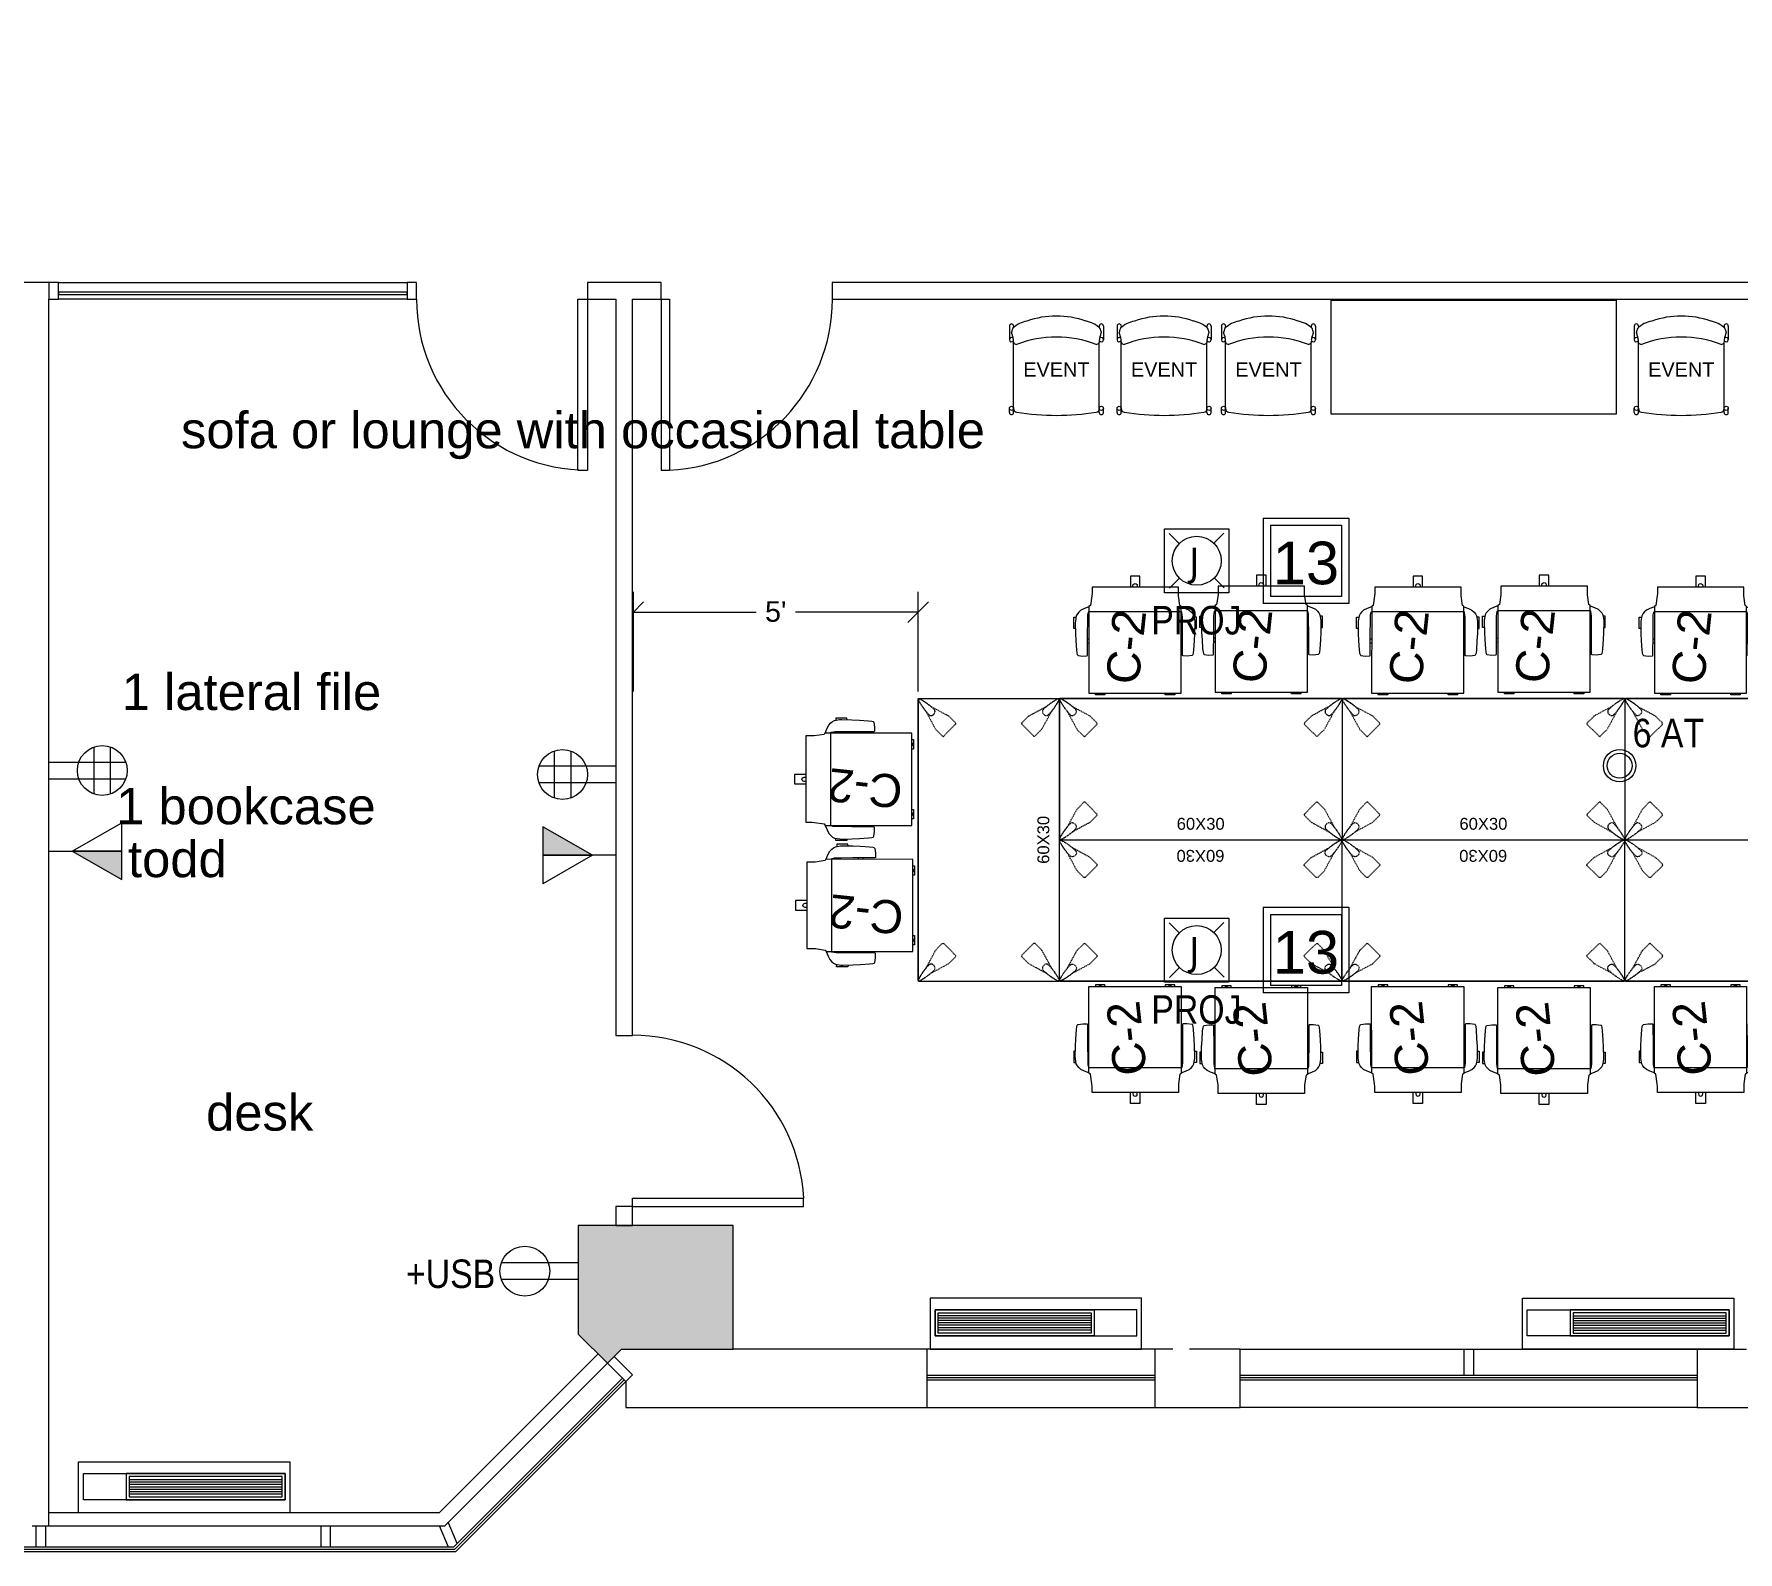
# Model space of a CAD drawing. Header units: inches. Extents: x 1 to 3921, y -2183 to 193.
# Drawn here: x 2195.5 to 2554.3, y -2183.3 to -1863.6 of the extents above; entities that cross this region are included whole.
import ezdxf

# ---------------------------------------------------------------- set-up
doc = ezdxf.new("R2010")
doc.units = ezdxf.units.IN
doc.header["$MEASUREMENT"] = 0
doc.linetypes.add('IMPORT-HIDDEN _3_', pattern=[0.09375, 0.0625, -0.03125])
for name, color, linetype, lineweight in [('8260 Willow Oaks_dwg _2_', 8, 'Continuous', 9), ('A-ANNO-NOTE', 131, 'Continuous', 20), ('A-COLS', 52, 'Continuous', 13), ('A-DIMS', 7, 'Continuous', 9), ('A-DOOR', 31, 'Continuous', 9), ('A-DOOR-FRAM', 31, 'Continuous', 9), ('A-FURN-NEW', 7, 'Continuous', 9), ('A-FURN-P-SEAT', 7, 'Continuous', 9), ('A-GLAZ', 151, 'Continuous', 9), ('Cougaar_Furn Plan_V01_1_dwg', 8, 'Continuous', 9), ('E-ELEC-FIXT-IDEN', 2, 'Continuous', 9), ('E-FURN-EXISTING', 7, 'Continuous', 9), ('I-WALL', 2, 'Continuous', 9), ('LEVEL 07 BB', 7, 'Continuous', 9)]:
    doc.layers.add(name, color=color, linetype=linetype, lineweight=lineweight)
doc.styles.add('Arial', font='arial.ttf', dxfattribs={"height": 6.966241})
doc.styles.add('Arial_2', font='arial.ttf', dxfattribs={"height": 7.649326})
doc.styles.add('Arial_4', font='arial.ttf', dxfattribs={"height": 2.5})
doc.styles.add('Arial_5', font='arial.ttf', dxfattribs={"height": 3})
doc.styles.add('Arial_6', font='arial.ttf', dxfattribs={"height": 4.32})
doc.styles.add('Arial_7', font='arial.ttf', dxfattribs={"height": 9})
doc.styles.add('Arial_9', font='arial.ttf', dxfattribs={"width": 0.85, "height": 6})
doc.styles.add('Tahoma', font='tahoma.ttf', dxfattribs={"height": 6})

# ---------------------------------------------------------------- blocks, each defined once
blk = doc.blocks.new('Cougaar_Furn Plan_V01_1_dwg_C-2-2613219-New Construction - Tel_Data_Elec Plan')
at = {"layer": 'A-FURN-P-SEAT'}
for p, q in [((-7.94, 8.91), (-5.9, -10.4)), ((-2.34, 9.79), (-2.3, 9.51)), ((-1.37, 9.71), (-1.35, 9.9)), ((-0.24, -10.09), (-0.26, -9.81)), ((0.69, -9.81), (0.75, -9.99))]:
    blk.add_line(p, q, dxfattribs=at)
at = {"layer": 'A-FURN-P-SEAT', "flags": 128}
for points in [[(-9.01, 8.8), (-8.75, 9.77), (-8.45, 10.56), (-8.1, 11.06), (-7.77, 11.39), (-7.37, 11.65), (-6.3, 11.96), (-5.87, 12.02), (-3.72, 12.2), (-2.14, 12.29), (-0.27, 12.36), (0.45, 12.36), (0.73, 12.3), (0.86, 12.23), (0.92, 12.15), (1.16, 11.17), (1.23, 10.29), (1.15, 10.17), (-3.45, 9.67), (-5.93, 9.39), (-6.94, 9.28), (-7.38, 9.2), (-7.88, 9.04), (-8.02, 8.91)], [(-4.76, 12.11), (-4.8, 12.46), (-7.17, 12.21), (-7.11, 11.72)], [(9.23, 9.37), (9.58, 9.41), (9.79, 7.42), (9.44, 7.38)], [(9.37, 8.07), (9.48, 8.12), (9.57, 8.24), (9.6, 8.4), (9.54, 8.55), (9.43, 8.65), (9.3, 8.69)], [(-12.19, -0.28), (-14.51, -0.52), (-14.3, -2.52), (-11.98, -2.27)], [(-12.04, -1.73), (-12.36, -1.76), (-12.6, -1.72), (-12.8, -1.57), (-12.87, -1.36), (-12.84, -1.14), (-12.68, -0.94), (-12.45, -0.86), (-12.13, -0.82)], [(10.77, -5.24), (11.13, -5.21), (11.34, -7.19), (10.98, -7.23)], [(10.91, -6.54), (11.02, -6.49), (11.11, -6.37), (11.14, -6.21), (11.08, -6.06), (10.97, -5.96), (10.84, -5.92)], [(-6.97, -10.52), (-6.51, -11.42), (-6.06, -12.12), (-5.61, -12.53), (-5.21, -12.79), (-4.77, -12.96), (-3.65, -13.04), (-3.23, -13.01), (-1.08, -12.74), (0.47, -12.5), (2.32, -12.17), (3.03, -12.02), (3.28, -11.9), (3.39, -11.81)], [(3.39, -11.81), (3.44, -11.72), (3.47, -10.71), (3.36, -9.84), (3.26, -9.74), (-1.35, -10.21), (-3.84, -10.45), (-4.84, -10.55), (-5.29, -10.57), (-5.81, -10.52), (-5.98, -10.42)], [(-2.12, -12.87), (-2.09, -13.22), (-4.46, -13.47), (-4.51, -12.97)]]:
    blk.add_lwpolyline(points, dxfattribs=at)
blk.add_lwpolyline([(-11.13, -10.3), (-9.86, -10.16), (-9.3, -10.14), (-7.26, -10.22), (-7.02, -10.52), (11.13, -8.61), (9.09, 10.71), (-9.12, 8.79), (-9.24, 8.5), (-11.26, 7.98), (-13.04, 7.79)], close=True, dxfattribs=at)
blk = doc.blocks.new('Cougaar_Furn Plan_V01_1_dwg_T-1-2613220-New Construction - Tel_Data_Elec Plan')
at = {"layer": 'A-FURN-NEW'}
for p, q in [((23.24, 62.32), (-6.13, 59.22)), ((-6.24, 59.08), (-0.01, 0.12)), ((29.49, 3.11), (0.12, 0.01))]:
    blk.add_line(p, q, dxfattribs=at)
at = {"layer": 'A-FURN-NEW', "linetype": 'IMPORT-HIDDEN _3_'}
for p, q in [((16.04, 56.4), (17.26, 57.95)), ((20.8, 60.39), (17.29, 57.95)), ((21.97, 59.45), (20.35, 55.47)), ((-0.01, 51.91), (2.18, 54.62)), ((18.76, 53.89), (16.07, 56.09)), ((19.1, 53.93), (20.32, 55.47)), ((4.58, 8.43), (7.29, 6.24)), ((23.35, 10.42), (21.18, 7.7)), ((21.22, 7.39), (22.73, 6.14)), ((23.69, 10.45), (25.2, 9.2)), ((27.65, 5.68), (25.24, 9.2)), ((26.7, 4.52), (22.76, 6.14))]:
    blk.add_line(p, q, dxfattribs=at)
at = {"layer": 'A-FURN-NEW', "flags": 128}
blk.add_lwpolyline([(29.57, 3.25), (23.35, 62.2)], close=True, dxfattribs=at)
at = {"layer": 'A-FURN-NEW', "linetype": 'IMPORT-HIDDEN _3_', "flags": 128}
for points in [[(2.15, 54.94), (0.6, 56.19), (-3.37, 57.84)], [(-0.32, 51.88), (-1.87, 53.13), (-4.32, 56.67)], [(4.27, 8.4), (3.02, 6.85), (1.36, 2.91)], [(7.32, 5.93), (6.07, 4.38), (2.53, 1.96)]]:
    blk.add_lwpolyline(points, dxfattribs=at)
at = {"layer": 'A-FURN-NEW', "linetype": 'IMPORT-HIDDEN _3_'}
for centre, radius, start, end in [((31.04, 50.38), 14.29, 124.0045, 139.169), ((31.04, 50.38), 14.31, 124.0045, 135.5431), ((10.05, 67.33), 14.29, 322.8868, 338.0513), ((10.05, 67.33), 14.31, 326.5127, 338.0513), ((23.14, 62.05), 0.197, 338.0513, 124.0045), ((23.14, 62.05), 0.177, 338.0513, 124.0045), ((-5.98, 58.98), 0.197, 68.0513, 214.0045), ((5.7, 66.87), 14.31, 214.0045, 225.5431), ((-5.98, 58.98), 0.177, 68.0513, 214.0045), ((5.7, 66.87), 14.29, 214.0045, 229.169), ((-11.26, 45.92), 14.29, 52.8868, 68.0513), ((-11.26, 45.92), 14.31, 56.5127, 68.0513), ((-3.32, 57.91), 0.0787, 236.5127, 247.5101), ((17.33, 57.89), 0.0787, 124.5457, 141.0279), ((21.03, 59.44), 0.981, 190.8752, 252.2376), ((20.83, 59.3), 0.745, 168.5674, 183.9884), ((20.66, 59.34), 0.591, 139.4589, 168.5674), ((20.9, 59.21), 0.745, 256.5434, 293.4884), ((20.77, 60.45), 0.0787, 304.5457, 315.5431), ((20.97, 59.09), 0.591, 293.4884, 322.5969), ((22.04, 59.39), 0.0787, 146.5127, 157.5101), ((-4.37, 56.6), 0.0787, 34.5457, 45.5431), ((-3.27, 56.53), 0.591, 229.4589, 258.5674), ((-3.22, 56.66), 0.745, 258.5674, 295.5124), ((-3.4, 56.86), 0.981, 299.8182, 1.1806), ((-3.02, 56.84), 0.591, 23.4884, 52.5969), ((-3.13, 56.77), 0.745, 8.0674, 23.4884), ((0.55, 56.12), 0.0787, 51.0279, 67.5101), ((1.98, 54.76), 0.236, 321.0279, 51.0279), ((16.21, 56.26), 0.236, 141.0279, 231.0279), ((20.28, 55.53), 0.0787, 321.0279, 337.5101), ((-1.82, 53.2), 0.0787, 214.5457, 231.0279), ((4.44, 8.26), 0.236, 51.0279, 141.0279), ((21.35, 7.57), 0.236, 141.0279, 231.0279), ((23.52, 10.28), 0.236, 51.0279, 141.0279), ((25.18, 9.16), 0.0787, 34.5457, 51.0279), ((13.29, -5.01), 14.29, 142.8868, 158.0513), ((2.36, 3.27), 0.591, 113.4884, 142.5969), ((2.44, 3.12), 0.745, 76.5434, 113.4884), ((2.3, 2.91), 0.981, 10.8752, 72.2376), ((3.08, 6.83), 0.0787, 141.0279, 157.5101), ((6, 4.44), 0.0787, 304.5457, 321.0279), ((7.12, 6.06), 0.236, 321.0279, 51.0279), ((22.79, 6.21), 0.0787, 231.0279, 247.5101), ((26.73, 5.49), 0.981, 119.8182, 181.1806), ((26.5, 5.56), 0.745, 188.0674, 203.4884), ((26.35, 5.52), 0.591, 203.4884, 232.597), ((34.62, 16.45), 14.29, 232.8868, 248.0513), ((26.55, 5.66), 0.745, 78.5674, 115.5124), ((26.6, 5.83), 0.591, 49.4589, 78.5674), ((26.68, 4.42), 0.0787, 56.5127, 67.5101), ((34.62, 16.45), 14.31, 236.5127, 248.0513), ((17.64, -4.55), 14.29, 34.0045, 49.169), ((27.71, 5.72), 0.0787, 214.5457, 225.5431), ((17.64, -4.55), 14.31, 34.0045, 45.5431), ((13.29, -5.01), 14.31, 146.5127, 158.0513), ((0.22, 0.27), 0.197, 158.0513, 304.0045), ((0.22, 0.27), 0.177, 158.0513, 304.0045), ((-7.68, 11.98), 14.29, 304.0045, 319.169), ((-7.68, 11.98), 14.31, 304.0045, 315.5431), ((1.29, 2.93), 0.0787, 326.5127, 337.5101), ((2.6, 1.88), 0.0787, 124.5457, 135.5431), ((2.67, 3.02), 0.591, 319.4589, 348.5674), ((2.54, 3.03), 0.745, 348.5674, 3.9884), ((29.34, 3.35), 0.197, 248.0513, 34.0045), ((29.34, 3.35), 0.177, 248.0513, 34.0045)]:
    blk.add_arc(centre, radius, start, end, dxfattribs=at)
at = {"layer": 'A-FURN-NEW'}
for centre, radius, start, end in [((23.25, 62.19), 0.118, 6.0279, 96.0279), ((-6.11, 59.09), 0.118, 96.0279, 186.0279), ((18.89, 54.1), 0.236, 231.0279, 321.0279), ((-0.19, 52.08), 0.236, 231.0279, 321.0279), ((0.11, 0.14), 0.118, 186.0279, 276.0279), ((29.48, 3.24), 0.118, 276.0279, 6.0279)]:
    blk.add_arc(centre, radius, start, end, dxfattribs=at)
blk = doc.blocks.new('Cougaar_Furn Plan_V01_1_dwg_C-2-2613222-New Construction - Tel_Data_Elec Plan')
at = {"layer": 'A-FURN-P-SEAT'}
for p, q in [((-7.94, 8.91), (-5.9, -10.4)), ((-2.34, 9.79), (-2.3, 9.51)), ((-1.37, 9.71), (-1.35, 9.9)), ((-0.24, -10.09), (-0.26, -9.81)), ((0.69, -9.81), (0.75, -9.99))]:
    blk.add_line(p, q, dxfattribs=at)
at = {"layer": 'A-FURN-P-SEAT', "flags": 128}
for points in [[(-9.01, 8.8), (-8.75, 9.77), (-8.45, 10.56), (-8.1, 11.06), (-7.77, 11.39), (-7.37, 11.65), (-6.3, 11.96), (-5.87, 12.02), (-3.72, 12.2), (-2.14, 12.29), (-0.27, 12.36), (0.45, 12.36), (0.73, 12.3), (0.86, 12.23), (0.92, 12.15), (1.16, 11.17), (1.23, 10.29), (1.15, 10.17), (-3.45, 9.67), (-5.93, 9.39), (-6.94, 9.28), (-7.38, 9.2), (-7.88, 9.04), (-8.02, 8.91)], [(-4.76, 12.11), (-4.8, 12.46), (-7.17, 12.21), (-7.11, 11.72)], [(9.23, 9.37), (9.58, 9.41), (9.79, 7.42), (9.44, 7.38)], [(9.37, 8.07), (9.48, 8.12), (9.57, 8.24), (9.6, 8.4), (9.54, 8.55), (9.43, 8.65), (9.3, 8.69)], [(-12.19, -0.28), (-14.51, -0.52), (-14.3, -2.52), (-11.98, -2.27)], [(-12.04, -1.73), (-12.36, -1.76), (-12.6, -1.72), (-12.8, -1.57), (-12.87, -1.36), (-12.84, -1.14), (-12.68, -0.94), (-12.45, -0.86), (-12.13, -0.82)], [(10.77, -5.24), (11.13, -5.21), (11.34, -7.19), (10.98, -7.23)], [(10.91, -6.54), (11.02, -6.49), (11.11, -6.37), (11.14, -6.21), (11.08, -6.06), (10.97, -5.96), (10.84, -5.92)], [(-6.97, -10.52), (-6.51, -11.42), (-6.06, -12.12), (-5.61, -12.53), (-5.21, -12.79), (-4.77, -12.96), (-3.65, -13.04), (-3.23, -13.01), (-1.08, -12.74), (0.47, -12.5), (2.32, -12.17), (3.03, -12.02), (3.28, -11.9), (3.39, -11.81)], [(3.39, -11.81), (3.44, -11.72), (3.47, -10.71), (3.36, -9.84), (3.26, -9.74), (-1.35, -10.21), (-3.84, -10.45), (-4.84, -10.55), (-5.29, -10.57), (-5.81, -10.52), (-5.98, -10.42)], [(-2.12, -12.87), (-2.09, -13.22), (-4.46, -13.47), (-4.51, -12.97)]]:
    blk.add_lwpolyline(points, dxfattribs=at)
blk.add_lwpolyline([(-11.13, -10.3), (-9.86, -10.16), (-9.3, -10.14), (-7.26, -10.22), (-7.02, -10.52), (11.13, -8.61), (9.09, 10.71), (-9.12, 8.79), (-9.24, 8.5), (-11.26, 7.98), (-13.04, 7.79)], close=True, dxfattribs=at)
blk = doc.blocks.new('Cougaar_Furn Plan_V01_1_dwg_T-1-2613223-New Construction - Tel_Data_Elec Plan')
at = {"layer": 'A-FURN-NEW'}
for p, q in [((23.24, 62.32), (-6.13, 59.22)), ((-6.24, 59.08), (-0.01, 0.12)), ((29.49, 3.11), (0.12, 0.01))]:
    blk.add_line(p, q, dxfattribs=at)
at = {"layer": 'A-FURN-NEW', "linetype": 'IMPORT-HIDDEN _3_'}
for p, q in [((16.04, 56.4), (17.26, 57.95)), ((20.8, 60.39), (17.29, 57.95)), ((21.97, 59.45), (20.35, 55.47)), ((-0.01, 51.91), (2.18, 54.62)), ((18.76, 53.89), (16.07, 56.09)), ((19.1, 53.93), (20.32, 55.47)), ((4.58, 8.43), (7.29, 6.24)), ((23.35, 10.42), (21.18, 7.7)), ((21.22, 7.39), (22.73, 6.14)), ((23.69, 10.45), (25.2, 9.2)), ((27.65, 5.68), (25.24, 9.2)), ((26.7, 4.52), (22.76, 6.14))]:
    blk.add_line(p, q, dxfattribs=at)
at = {"layer": 'A-FURN-NEW', "flags": 128}
blk.add_lwpolyline([(29.57, 3.25), (23.35, 62.2)], close=True, dxfattribs=at)
at = {"layer": 'A-FURN-NEW', "linetype": 'IMPORT-HIDDEN _3_', "flags": 128}
for points in [[(2.15, 54.94), (0.6, 56.19), (-3.37, 57.84)], [(-0.32, 51.88), (-1.87, 53.13), (-4.32, 56.67)], [(4.27, 8.4), (3.02, 6.85), (1.36, 2.91)], [(7.32, 5.93), (6.07, 4.38), (2.53, 1.96)]]:
    blk.add_lwpolyline(points, dxfattribs=at)
at = {"layer": 'A-FURN-NEW', "linetype": 'IMPORT-HIDDEN _3_'}
for centre, radius, start, end in [((31.04, 50.38), 14.29, 124.0045, 139.169), ((31.04, 50.38), 14.31, 124.0045, 135.5431), ((10.05, 67.33), 14.29, 322.8868, 338.0513), ((10.05, 67.33), 14.31, 326.5127, 338.0513), ((23.14, 62.05), 0.197, 338.0513, 124.0045), ((23.14, 62.05), 0.177, 338.0513, 124.0045), ((-5.98, 58.98), 0.197, 68.0513, 214.0045), ((5.7, 66.87), 14.31, 214.0045, 225.5431), ((-5.98, 58.98), 0.177, 68.0513, 214.0045), ((5.7, 66.87), 14.29, 214.0045, 229.169), ((-11.26, 45.92), 14.29, 52.8868, 68.0513), ((-11.26, 45.92), 14.31, 56.5127, 68.0513), ((-3.32, 57.91), 0.0787, 236.5127, 247.5101), ((17.33, 57.89), 0.0787, 124.5457, 141.0279), ((21.03, 59.44), 0.981, 190.8752, 252.2376), ((20.83, 59.3), 0.745, 168.5674, 183.9884), ((20.66, 59.34), 0.591, 139.4589, 168.5674), ((20.9, 59.21), 0.745, 256.5434, 293.4884), ((20.77, 60.45), 0.0787, 304.5457, 315.5431), ((20.97, 59.09), 0.591, 293.4884, 322.5969), ((22.04, 59.39), 0.0787, 146.5127, 157.5101), ((-4.37, 56.6), 0.0787, 34.5457, 45.5431), ((-3.27, 56.53), 0.591, 229.4589, 258.5674), ((-3.22, 56.66), 0.745, 258.5674, 295.5124), ((-3.4, 56.86), 0.981, 299.8182, 1.1806), ((-3.02, 56.84), 0.591, 23.4884, 52.5969), ((-3.13, 56.77), 0.745, 8.0674, 23.4884), ((0.55, 56.12), 0.0787, 51.0279, 67.5101), ((1.98, 54.76), 0.236, 321.0279, 51.0279), ((16.21, 56.26), 0.236, 141.0279, 231.0279), ((20.28, 55.53), 0.0787, 321.0279, 337.5101), ((-1.82, 53.2), 0.0787, 214.5457, 231.0279), ((4.44, 8.26), 0.236, 51.0279, 141.0279), ((21.35, 7.57), 0.236, 141.0279, 231.0279), ((23.52, 10.28), 0.236, 51.0279, 141.0279), ((25.18, 9.16), 0.0787, 34.5457, 51.0279), ((13.29, -5.01), 14.29, 142.8868, 158.0513), ((2.36, 3.27), 0.591, 113.4884, 142.5969), ((2.44, 3.12), 0.745, 76.5434, 113.4884), ((2.3, 2.91), 0.981, 10.8752, 72.2376), ((3.08, 6.83), 0.0787, 141.0279, 157.5101), ((6, 4.44), 0.0787, 304.5457, 321.0279), ((7.12, 6.06), 0.236, 321.0279, 51.0279), ((22.79, 6.21), 0.0787, 231.0279, 247.5101), ((26.73, 5.49), 0.981, 119.8182, 181.1806), ((26.5, 5.56), 0.745, 188.0674, 203.4884), ((26.35, 5.52), 0.591, 203.4884, 232.597), ((34.62, 16.45), 14.29, 232.8868, 248.0513), ((26.55, 5.66), 0.745, 78.5674, 115.5124), ((26.6, 5.83), 0.591, 49.4589, 78.5674), ((26.68, 4.42), 0.0787, 56.5127, 67.5101), ((34.62, 16.45), 14.31, 236.5127, 248.0513), ((17.64, -4.55), 14.29, 34.0045, 49.169), ((27.71, 5.72), 0.0787, 214.5457, 225.5431), ((17.64, -4.55), 14.31, 34.0045, 45.5431), ((13.29, -5.01), 14.31, 146.5127, 158.0513), ((0.22, 0.27), 0.197, 158.0513, 304.0045), ((0.22, 0.27), 0.177, 158.0513, 304.0045), ((-7.68, 11.98), 14.29, 304.0045, 319.169), ((-7.68, 11.98), 14.31, 304.0045, 315.5431), ((1.29, 2.93), 0.0787, 326.5127, 337.5101), ((2.6, 1.88), 0.0787, 124.5457, 135.5431), ((2.67, 3.02), 0.591, 319.4589, 348.5674), ((2.54, 3.03), 0.745, 348.5674, 3.9884), ((29.34, 3.35), 0.197, 248.0513, 34.0045), ((29.34, 3.35), 0.177, 248.0513, 34.0045)]:
    blk.add_arc(centre, radius, start, end, dxfattribs=at)
at = {"layer": 'A-FURN-NEW'}
for centre, radius, start, end in [((23.25, 62.19), 0.118, 6.0279, 96.0279), ((-6.11, 59.09), 0.118, 96.0279, 186.0279), ((18.89, 54.1), 0.236, 231.0279, 321.0279), ((-0.19, 52.08), 0.236, 231.0279, 321.0279), ((0.11, 0.14), 0.118, 186.0279, 276.0279), ((29.48, 3.24), 0.118, 276.0279, 6.0279)]:
    blk.add_arc(centre, radius, start, end, dxfattribs=at)
blk = doc.blocks.new('Cougaar_Furn Plan_V01_1_dwg_C_6-2613228-New Construction - Tel_Data_Elec Plan')
at = {"layer": 'A-FURN-NEW'}
for p, q in [((0.59, 9.9), (1.48, 9.9)), ((0.59, 9.02), (15.34, 9.02)), ((18.81, 9.9), (15.94, 9.9)), ((18.81, 9.02), (18.47, 9.02)), ((0.59, -9.02), (15.34, -9.02)), ((0.59, -9.9), (1.48, -9.9)), ((18.81, -9.9), (15.94, -9.9)), ((18.81, -9.02), (18.47, -9.02))]:
    blk.add_line(p, q, dxfattribs=at)
for centre in [(1.48, 9.46), (1.48, -9.46)]:
    blk.add_circle(centre, 0.437, dxfattribs=at)
for centre, radius, start, end in [((53.76, 0), 53.76, 171.0231, 188.9769), ((0.59, 9.46), 0.437, 90, 270), ((1.4, 8.27), 0.749, 90.0499, 171.1399), ((15.63, 8.4), 0.69, 120.6695, 179.8182), ((-7.14, 0), 23.63, 339.164, 20.836), ((15.75, 8), 1.1, 80.9095, 115.0661), ((15.94, 9.46), 0.437, 313.9242, 236.1927), ((18.84, -5.44), 14.82, 98.4693, 101.3569), ((16.12, 12.32), 3.15, 279.8709, 294.7182), ((16.94, 6.35), 3.15, 63.6603, 80.9972), ((14.02, 5.08), 5.95, 10.9764, 43.3891), ((18.81, 9.46), 0.437, 270.0106, 90), ((1.98, 0), 18.93, 340.8263, 19.1737), ((14.02, -5.08), 5.95, 316.6109, 349.7188), ((0.59, -9.46), 0.437, 90, 270), ((1.4, -8.27), 0.749, 188.8601, 269.9501), ((15.63, -8.4), 0.69, 180.1818, 239.3305), ((15.75, -8), 1.1, 244.9339, 279.0905), ((15.94, -9.46), 0.437, 123.8073, 46.0758), ((18.84, 5.44), 14.82, 258.6431, 261.5307), ((16.12, -12.32), 3.15, 65.2818, 80.1291), ((16.94, -6.35), 3.15, 279.0028, 296.3397), ((18.81, -9.46), 0.437, 270, 89.9894)]:
    blk.add_arc(centre, radius, start, end, dxfattribs=at)
blk = doc.blocks.new('Cougaar_Furn Plan_V01_1_dwg__ArchTick-2613229-New Construction - Tel_Data_Elec Plan')
at = {"layer": 'A-DIMS'}
blk.add_line((-0.5, -0.5), (0.5, 0.5), dxfattribs=at)
blk = doc.blocks.new('Cougaar_Furn Plan_V01_1_dwg__ArchTick-V1-New Construction - Tel_Data_Elec Plan')
at = {"layer": 'A-DIMS'}
blk.add_line((-0.5, -0.5), (0.038, 0.038), dxfattribs=at)
blk = doc.blocks.new('Cougaar_Furn Plan_V01_1_dwg-2613217-New Construction - Tel_Data_Elec Plan')
at = {"layer": 'A-DIMS'}
for p, q in [((2314.29, -2002.56), (2314.29, -1981.58)), ((2374.24, -2002.56), (2374.24, -1981.58)), ((2314.29, -1985.9), (2340.11, -1985.9)), ((2374.24, -1985.9), (2348.41, -1985.9))]:
    blk.add_line(p, q, dxfattribs=at)
at = {"layer": 'A-FURN-NEW', "flags": 128}
blk.add_lwpolyline([(2461.21, -1920.18), (2521.21, -1920.18), (2521.21, -1944.18), (2461.21, -1944.18)], close=True, dxfattribs=at)
for name, p, rotation in [('Cougaar_Furn Plan_V01_1_dwg_C_6-2613228-New Construction - Tel_Data_Elec Plan', (2403.36, -1944.43), 90), ('Cougaar_Furn Plan_V01_1_dwg_C_6-2613228-New Construction - Tel_Data_Elec Plan', (2426.03, -1944.43), 90), ('Cougaar_Furn Plan_V01_1_dwg_C_6-2613228-New Construction - Tel_Data_Elec Plan', (2448.01, -1944.43), 90), ('Cougaar_Furn Plan_V01_1_dwg_C_6-2613228-New Construction - Tel_Data_Elec Plan', (2534.94, -1944.43), 90), ('Cougaar_Furn Plan_V01_1_dwg_C-2-2613219-New Construction - Tel_Data_Elec Plan', (2446.5, -1992.58), 263.9720980569828), ('Cougaar_Furn Plan_V01_1_dwg_C-2-2613219-New Construction - Tel_Data_Elec Plan', (2506.04, -1992.58), 263.9720980569828), ('Cougaar_Furn Plan_V01_1_dwg_C-2-2613219-New Construction - Tel_Data_Elec Plan', (2419.94, -1992.79), 263.9720980569828), ('Cougaar_Furn Plan_V01_1_dwg_C-2-2613219-New Construction - Tel_Data_Elec Plan', (2479.47, -1992.79), 263.9720980569828), ('Cougaar_Furn Plan_V01_1_dwg_C-2-2613219-New Construction - Tel_Data_Elec Plan', (2539, -1992.79), 263.9720980569828), ('Cougaar_Furn Plan_V01_1_dwg_T-1-2613220-New Construction - Tel_Data_Elec Plan', (2463.52, -2033.84), 83.97209805698283), ('Cougaar_Furn Plan_V01_1_dwg_T-1-2613220-New Construction - Tel_Data_Elec Plan', (2523.05, -2033.84), 83.97209805698283), ('Cougaar_Furn Plan_V01_1_dwg_T-1-2613220-New Construction - Tel_Data_Elec Plan', (2582.58, -2033.84), 83.97209805698283), ('Cougaar_Furn Plan_V01_1_dwg_T-1-2613220-New Construction - Tel_Data_Elec Plan', (2403.99, -2004.06), 173.9720980569828), ('Cougaar_Furn Plan_V01_1_dwg_C-2-2613219-New Construction - Tel_Data_Elec Plan', (2362.73, -2021.07), 353.9720980569829), ('Cougaar_Furn Plan_V01_1_dwg_C-2-2613219-New Construction - Tel_Data_Elec Plan', (2362.94, -2047.64), 353.9720980569829)]:
    blk.add_blockref(name, p, dxfattribs=dict(rotation=rotation))
at = {"xscale": 4.32, "yscale": 4.32, "zscale": 4.32, "rotation": 180}
blk.add_blockref('Cougaar_Furn Plan_V01_1_dwg__ArchTick-V1-New Construction - Tel_Data_Elec Plan', (2314.29, -1985.9), dxfattribs=at)
at = {"xscale": 4.32, "yscale": 4.32, "zscale": 4.32}
blk.add_blockref('Cougaar_Furn Plan_V01_1_dwg__ArchTick-2613229-New Construction - Tel_Data_Elec Plan', (2374.24, -1985.9), dxfattribs=at)
at = {"extrusion": (0, 0, -1), "zscale": -1}
for name, p, rotation in [('Cougaar_Furn Plan_V01_1_dwg_T-1-2613223-New Construction - Tel_Data_Elec Plan', (-2463.52, -2033.84), 263.9720980569828), ('Cougaar_Furn Plan_V01_1_dwg_T-1-2613223-New Construction - Tel_Data_Elec Plan', (-2523.05, -2033.84), 263.9720980569828), ('Cougaar_Furn Plan_V01_1_dwg_T-1-2613223-New Construction - Tel_Data_Elec Plan', (-2582.58, -2033.84), 263.9720980569828), ('Cougaar_Furn Plan_V01_1_dwg_C-2-2613222-New Construction - Tel_Data_Elec Plan', (-2419.94, -2074.89), 83.97209805698284), ('Cougaar_Furn Plan_V01_1_dwg_C-2-2613222-New Construction - Tel_Data_Elec Plan', (-2446.5, -2075.1), 83.97209805698284), ('Cougaar_Furn Plan_V01_1_dwg_C-2-2613222-New Construction - Tel_Data_Elec Plan', (-2479.47, -2074.89), 83.97209805698284), ('Cougaar_Furn Plan_V01_1_dwg_C-2-2613222-New Construction - Tel_Data_Elec Plan', (-2506.04, -2075.1), 83.97209805698284), ('Cougaar_Furn Plan_V01_1_dwg_C-2-2613222-New Construction - Tel_Data_Elec Plan', (-2539, -2074.89), 83.97209805698284)]:
    blk.add_blockref(name, p, dxfattribs=dict(at, rotation=rotation))
at = {"layer": 'A-DIMS', "insert": (2344.26, -1983.58), "char_height": 4.32, "width": 5.3946, "attachment_point": 2, "line_spacing_factor": 0.941778, "style": 'Arial_6'}
blk.add_mtext("5'", dxfattribs=at)
at = {"layer": 'A-FURN-NEW', "attachment_point": 2, "line_spacing_factor": 0.941778}
for s, insert, char_height, width, rotation, style in [('EVENT', (2403.36, -1933.28), 3, 16.6749, 0, 'Arial_5'), ('EVENT', (2426.03, -1933.28), 3, 16.6749, 0, 'Arial_5'), ('EVENT', (2448.01, -1933.28), 3, 16.6749, 0, 'Arial_5'), ('EVENT', (2534.94, -1933.28), 3, 16.6749, 0, 'Arial_5'), ('60X30', (2399.36, -2033.84), 2.5, 12.0901, 90, 'Arial_4'), ('60X30', (2433.7, -2038.46), 2.5, 12.0901, 180, 'Arial_4'), ('60X30', (2493.23, -2038.46), 2.5, 12.0901, 180, 'Arial_4')]:
    blk.add_mtext(s, dxfattribs=dict(at, insert=insert, char_height=char_height, width=width, rotation=rotation, style=style))
at = {"layer": 'A-FURN-NEW', "char_height": 2.5, "width": 12.0901, "attachment_point": 2, "line_spacing_factor": 0.941778, "style": 'Arial_4'}
for insert in [(2433.74, -2029.21), (2493.27, -2029.21)]:
    blk.add_mtext('60X30', dxfattribs=dict(at, insert=insert))
at = {"layer": 'E-FURN-EXISTING', "attachment_point": 1, "line_spacing_factor": 0.941778, "style": 'Arial_2'}
for s, insert, char_height, width in [('sofa or lounge with occasional table', (2219.03, -1943.71), 7.6493, 202.0877), ('1 lateral file', (2206.55, -1998.85), 7.6493, 65.2712), ('1 bookcase', (2205.37, -2022.91), 7.649, 65.3648), ('todd', (2207.87, -2034.05), 7.649, 24.9098), ('desk', (2224.31, -2087.44), 7.649, 26.97)]:
    blk.add_mtext(s, dxfattribs=dict(at, insert=insert, char_height=char_height, width=width))
at = {"layer": 'E-FURN-EXISTING', "char_height": 6.966, "width": 18.6776, "attachment_point": 1, "line_spacing_factor": 0.941778, "style": 'Arial'}
for insert, rotation in [((2413.72, -2000.6), 83.9721), ((2440.29, -2000.39), 83.9721), ((2473.26, -2000.6), 83.9721), ((2499.82, -2000.39), 83.9721), ((2532.79, -2000.6), 83.9721), ((2370.54, -2027.29), 173.9721), ((2370.75, -2053.85), 173.9721), ((2415.49, -2083.83), 96.0279), ((2442.06, -2084.03), 96.0279), ((2475.02, -2083.83), 96.0279), ((2501.59, -2084.03), 96.0279), ((2534.56, -2083.83), 96.0279)]:
    blk.add_mtext('C-2', dxfattribs=dict(at, insert=insert, rotation=rotation))
blk = doc.blocks.new('Single-Flush - 36_ x 84_-2419494-New Construction - Tel_Data_Elec Plan')
at = {"layer": 'A-DOOR', "color": 250, "lineweight": 20}
for p, q in [((16.25, 1.75), (16.25, 37.77)), ((18, 37.77), (16.25, 37.77)), ((18, 1.75), (18, 37.77)), ((18, 1.75), (16.25, 1.75))]:
    blk.add_line(p, q, dxfattribs=at)
at = {"layer": 'A-DOOR'}
blk.add_arc((18, 1.75), 36.07, 92.7812, 180, dxfattribs=at)
blk = doc.blocks.new('Columns 1 - Columns 1-2495298-New Construction - Tel_Data_Elec Plan')
at = {"layer": 'A-COLS', "lineweight": 9}
h = blk.add_hatch(color=55, dxfattribs=at)
h.paths.add_polyline_path([(-344.46, -2150.94), (-338.28, -2144.77), (-338.28, -2115.04), (-368.16, -2115.04), (-368.16, -2117.34), (-369.17, -2117.34), (-369.17, -2147.78), (-360.5, -2147.78), (-354.06, -2141.34), (-347.61, -2147.78)], flags=0)
h.paths.add_polyline_path([(249.67, -2143.52), (255.5, -2137.69), (255.5, -2113.67), (220.65, -2113.67), (220.65, -2140.53), (220.23, -2113.67), (217.01, -2113.67), (217.01, -2140.67), (246.82, -2140.67)], flags=0)
h.paths.add_polyline_path([(-113.19, -2143.52), (-110.22, -2140.54), (-86.7, -2140.54), (-86.7, -2114.54), (-119.32, -2114.54), (-119.32, -2137.38), (-116.16, -2140.54)], flags=0)
h.paths.add_polyline_path([(-585.22, -2121.95), (-578.56, -2115.29), (-578.56, -2080.06), (-607.29, -2080.06), (-607.29, -2117.79), (-601.06, -2117.79), (-595.22, -2111.95), (-589.37, -2117.79)], flags=0)
h.paths.add_polyline_path([(-841.54, -2073), (-819.17, -2073), (-819.17, -2049), (-846.02, -2049), (-846.02, -2068.52), (-843.59, -2070.96)], flags=0)
h.paths.add_polyline_path([(-1068.66, -1845.88), (-1055.93, -1833.15), (-1055.93, -1808.86), (-1085.69, -1808.86), (-1085.69, -1828.86), (-1081.39, -1833.15)], flags=0)
h.paths.add_polyline_path([(-1277.28, -1619.05), (-1276.44, -1619.05), (-1276.44, -1589.05), (-1277.28, -1589.05), (-1277.28, -1587.14), (-1301.28, -1587.14), (-1301.28, -1589.05), (-1309.94, -1589.05), (-1317.71, -1596.83), (-1295.49, -1619.05)], flags=0)
h.paths.add_polyline_path([(-1083.3, -1617.89), (-1058.94, -1617.89), (-1058.94, -1593.96), (-1083.3, -1593.96)], flags=0)
h.paths.add_polyline_path([(-819.99, -1615.25), (-818.48, -1615.25), (-818.48, -1589.87), (-842.8, -1589.87), (-842.8, -1615.25), (-820.03, -1615.25)], flags=0)
h.paths.add_polyline_path([(-603.13, -1613.61), (-578.8, -1612.78), (-578.8, -1591.25), (-603.13, -1591.25), (-603.13, -1612.78)], flags=0)
h.paths.add_polyline_path([(-844.96, -1400.7), (-770.86, -1400.7), (-770.86, -1352.13), (-844.96, -1352.13)], flags=0)
h.paths.add_polyline_path([(-1083.3, -1379.2), (-1059.3, -1379.2), (-1059.3, -1352.54), (-1083.3, -1352.54)], flags=0)
h.paths.add_polyline_path([(-602.86, -1376.13), (-578.86, -1376.13), (-578.86, -1352.13), (-602.86, -1352.13)], flags=0)
h.paths.add_polyline_path([(-1312.55, -1375.07), (-1312.55, -1351.07), (-1313.43, -1351.07), (-1313.43, -1349.42), (-1344.55, -1349.42), (-1344.55, -1375.07), (-1313.43, -1375.07)], flags=0)
h.paths.add_polyline_path([(-1333.32, -1179.82), (-1313.99, -1179.82), (-1313.99, -1178.54), (-1311.93, -1178.54), (-1311.93, -1148.62), (-1333.32, -1148.62), (-1344.55, -1159.85), (-1344.55, -1178.54), (-1337.99, -1178.54), (-1337.99, -1179.82)], flags=0)
h.paths.add_polyline_path([(-1066.36, -921.65), (-1054.31, -921.65), (-1054.31, -892.1), (-1066.36, -880.04), (-1096.08, -909.76), (-1084.18, -921.65)], flags=0)
h.paths.add_polyline_path([(-843.09, -889.56), (-813.47, -889.56), (-813.47, -857.49), (-823.93, -847.03), (-829.95, -853.04), (-843.09, -853.04), (-843.09, -865.56), (-843.73, -865.56), (-843.73, -889.56)], flags=0)
h.paths.add_polyline_path([(-577.38, -853.79), (-577.38, -820.29), (-607.26, -820.29), (-607.26, -853.79)], flags=0)
at = {"layer": 'A-COLS', "color": 250, "lineweight": 20}
for p, q in [((-86.7, -2114.54), (-119.32, -2114.54)), ((-119.32, -2114.54), (-119.32, -2137.38)), ((-86.7, -2140.54), (-86.7, -2114.54)), ((-119.32, -2137.38), (-113.19, -2143.52)), ((-113.19, -2143.52), (-110.22, -2140.54)), ((-110.22, -2140.54), (-86.7, -2140.54))]:
    blk.add_line(p, q, dxfattribs=at)
blk = doc.blocks.new('Single-Flush - With Sidelight - 36_ x 94_-2594335-New Construction - Tel_Data_Elec Plan')
at = {"layer": 'A-DOOR', "color": 250, "lineweight": 20}
for p, q in [((-16, 37.75), (-18, 37.75)), ((-18, 1.75), (-18, 37.75)), ((-16, 37.75), (-16, 1.75)), ((-16, 1.75), (-18, 1.75))]:
    blk.add_line(p, q, dxfattribs=at)
at = {"layer": 'A-DOOR'}
blk.add_arc((-18, 1.75), 36, 360, 90, dxfattribs=at)
at = {"layer": 'A-DOOR-FRAM', "color": 250, "lineweight": 20}
blk.add_line((95.41, -1.75), (95.41, 1.75), dxfattribs=at)
at = {"layer": 'A-GLAZ', "color": 250, "lineweight": 20}
for p, q in [((93.41, 0.75), (20, 0.75)), ((20, 0.75), (20, 0.25)), ((20, 0.25), (93.41, 0.25)), ((93.41, 0.25), (93.41, 0.75))]:
    blk.add_line(p, q, dxfattribs=at)
blk = doc.blocks.new('8260 Willow Oaks_dwg _2_-2439531-New Construction - Tel_Data_Elec Plan')
at = {"layer": 'LEVEL 07 BB'}
for p, q in [((33031.87, 8454.53), (32999.62, 8454.53)), ((33031.87, 8454.03), (32999.62, 8454.03)), ((33031.87, 8453.53), (32999.62, 8453.53)), ((33031.87, 8453.03), (32999.62, 8453.03)), ((33133.33, 8454.53), (33165.58, 8454.53)), ((33133.33, 8454.03), (33165.58, 8454.03)), ((33133.33, 8453.53), (33165.58, 8453.53)), ((33133.33, 8453.03), (33165.58, 8453.03)), ((33031.87, 8452.53), (32999.62, 8452.53)), ((33031.87, 8452.03), (32999.62, 8452.03)), ((33031.87, 8451.53), (32999.62, 8451.53)), ((33133.33, 8452.53), (33165.58, 8452.53)), ((33133.33, 8452.03), (33165.58, 8452.03)), ((33133.33, 8451.53), (33165.58, 8451.53)), ((32997.24, 8447.53), (32956.5, 8447.53)), ((33045.24, 8447.53), (33045.24, 8435.2)), ((33110.37, 8447.53), (33110.37, 8442.03)), ((33112.37, 8447.53), (33112.37, 8442.03)), ((33159.5, 8447.53), (33169.85, 8447.53)), ((32997.24, 8442.03), (33045.24, 8442.03)), ((33063.25, 8442.03), (33159.5, 8442.03)), ((32997.24, 8441.53), (33045.24, 8441.53)), ((32997.24, 8441.03), (33045.24, 8441.03)), ((33063.25, 8441.53), (33159.5, 8441.53)), ((33063.25, 8441.03), (33159.5, 8441.03)), ((33159.5, 8435.2), (33063.25, 8435.2)), ((32829.29, 8420.04), (32861.54, 8420.04)), ((32829.29, 8419.54), (32861.54, 8419.54)), ((32829.29, 8419.04), (32861.54, 8419.04)), ((32829.29, 8418.54), (32861.54, 8418.54)), ((32829.29, 8418.04), (32861.54, 8418.04)), ((32829.29, 8417.54), (32861.54, 8417.54)), ((32829.29, 8417.04), (32861.54, 8417.04)), ((32809.66, 8410.29), (32809.66, 8405.79)), ((32811.66, 8410.29), (32811.66, 8405.79)), ((32869.66, 8410.29), (32869.66, 8405.79)), ((32871.66, 8410.29), (32871.66, 8405.79)), ((32896.52, 8405.79), (32894.66, 8410.29)), ((32898.37, 8406.56), (32896.51, 8411.06))]:
    blk.add_line(p, q, dxfattribs=at)
at = {"layer": 'LEVEL 07 BB', "flags": 128}
for points in [[(33042.5, 8447.53), (33042.5, 8458.28), (32998, 8458.28), (32998, 8447.53)], [(33122.71, 8447.53), (33122.71, 8458.28), (33167.21, 8458.28), (33167.21, 8447.53)], [(32999, 8450.28), (32999, 8455.78), (33032.5, 8455.78), (33032.5, 8450.28)], [(33041.5, 8450.28), (33041.5, 8455.78), (32999, 8455.78), (32999, 8450.28)], [(32999.62, 8450.91), (32999.62, 8455.16), (33031.87, 8455.16), (33031.87, 8450.91)], [(33123.71, 8450.28), (33123.71, 8455.78), (33166.21, 8455.78), (33166.21, 8450.28)], [(33166.21, 8450.28), (33166.21, 8455.78), (33132.71, 8455.78), (33132.71, 8450.28)], [(33165.58, 8450.91), (33165.58, 8455.16), (33133.33, 8455.16), (33133.33, 8450.91)], [(32818.66, 8413.04), (32818.66, 8423.79), (32863.16, 8423.79), (32863.16, 8413.04)], [(32819.66, 8415.79), (32819.66, 8421.29), (32862.16, 8421.29), (32862.16, 8415.79)], [(32862.16, 8415.79), (32862.16, 8421.29), (32828.66, 8421.29), (32828.66, 8415.79)], [(32861.54, 8416.42), (32861.54, 8420.67), (32829.29, 8420.67), (32829.29, 8416.42)]]:
    blk.add_lwpolyline(points, close=True, dxfattribs=at)
for points in [[(32928.06, 8446.5), (32894.6, 8413.04), (32812.41, 8413.04)], [(32930.01, 8444.56), (32933.9, 8440.67), (32933.9, 8435.2), (32997.24, 8435.2), (33045.24, 8435.2), (33063.25, 8435.2), (33063.25, 8447.53), (33052.55, 8447.53)], [(32931.42, 8445.97), (32935.31, 8442.08), (32933.9, 8440.67)], [(33049.05, 8447.53), (33045.24, 8447.53), (32997.24, 8447.53), (32997.24, 8435.2)], [(33063.25, 8447.53), (33159.5, 8447.53), (33159.5, 8435.2), (33177.5, 8435.2)], [(32935.31, 8442.08), (32898.02, 8404.79), (32723.3, 8404.79), (32693.44, 8434.66), (32687.6, 8440.49), (32681.9, 8434.79), (32681.9, 8440.29)], [(32812.41, 8410.29), (32895.74, 8410.29), (32930.01, 8444.56)], [(32933.54, 8441.02), (32897.81, 8405.29), (32723.51, 8405.29), (32695.2, 8433.6)], [(32933.19, 8441.38), (32897.61, 8405.79), (32723.71, 8405.79), (32695.56, 8433.95)]]:
    blk.add_lwpolyline(points, dxfattribs=at)
blk = doc.blocks.new('FORM Equipment_Fixture Tag - Square-214315-New Construction - Tel_Data_Elec Plan')
at = {"layer": 'A-ANNO-NOTE'}
for p, q in [((-0.09375, 0.09375), (0.09375, 0.09375)), ((-0.09375, 0.09375), (0.09375, 0.09375)), ((-0.09375, 0.09375), (0.09375, 0.09375)), ((-0.09375, 0.09375), (-0.09375, -0.09375)), ((-0.078125, 0.078125), (-0.078125, -0.078125)), ((-0.078125, 0.078125), (0.078125, 0.078125)), ((0.078125, 0.078125), (0.078125, -0.078125)), ((0.09375, 0.09375), (0.09375, -0.09375)), ((0.09375, -0.09375), (-0.09375, -0.09375)), ((0.078125, -0.078125), (-0.078125, -0.078125))]:
    blk.add_line(p, q, dxfattribs=at)

msp = doc.modelspace()

# ---------------------------------------------------------------- hatches: boundary and pattern name
at = {"layer": 'A-ANNO-NOTE', "lineweight": 9}
for points in [[(2313.15, -2036.54), (2302.69, -2030.54), (2302.69, -2036.54)], [(2214.04, -2041.68), (2214.04, -2035.68), (2203.58, -2035.68)]]:
    msp.add_hatch(color=256, dxfattribs=at).paths.add_polyline_path(points, flags=0)

# ---------------------------------------------------------------- linework, layer by layer
at = {"layer": 'A-ANNO-NOTE'}
for p, q in [((2433.59, -1967.76), (2447.09, -1967.76)), ((2433.59, -1981.26), (2433.59, -1967.76)), ((2436.66, -1970.9), (2434.53, -1968.77)), ((2443.95, -1970.83), (2446.08, -1968.71)), ((2447.09, -1967.76), (2447.09, -1981.26)), ((2436.73, -1978.19), (2434.6, -1980.31)), ((2444.02, -1978.12), (2446.14, -1980.25)), ((2447.09, -1981.26), (2433.59, -1981.26)), ((2208.16, -2023.63), (2208.16, -2013.73)), ((2211.65, -2023.63), (2211.65, -2013.73)), ((2305.08, -2014.6), (2305.08, -2024.5)), ((2308.56, -2014.6), (2308.56, -2024.5)), ((2198.66, -2016.94), (2214.86, -2016.94)), ((2318.06, -2017.81), (2301.87, -2017.81)), ((2198.66, -2020.42), (2214.86, -2020.42)), ((2318.06, -2021.29), (2301.87, -2021.29)), ((2203.58, -2035.68), (2214.04, -2029.68)), ((2214.04, -2041.68), (2214.04, -2029.68)), ((2302.69, -2030.54), (2302.69, -2036.54)), ((2313.15, -2036.54), (2302.69, -2030.54)), ((2302.69, -2030.54), (2302.69, -2042.54)), ((2313.15, -2036.54), (2302.69, -2030.54)), ((2198.66, -2035.68), (2214.04, -2035.68)), ((2214.04, -2035.68), (2203.58, -2035.68)), ((2203.58, -2035.68), (2214.04, -2041.68)), ((2203.58, -2035.68), (2214.04, -2041.68)), ((2214.04, -2041.68), (2214.04, -2035.68)), ((2302.69, -2036.54), (2313.15, -2036.54)), ((2318.06, -2036.54), (2302.69, -2036.54)), ((2313.15, -2036.54), (2302.69, -2042.54)), ((2433.59, -2049.76), (2447.09, -2049.76)), ((2433.59, -2063.26), (2433.59, -2049.76)), ((2436.66, -2052.9), (2434.53, -2050.77)), ((2443.95, -2052.83), (2446.08, -2050.71)), ((2447.09, -2049.76), (2447.09, -2063.26)), ((2436.73, -2060.19), (2434.6, -2062.31)), ((2444.02, -2060.12), (2446.14, -2062.25)), ((2447.09, -2063.26), (2433.59, -2063.26)), ((2310.12, -2122.42), (2293.92, -2122.42)), ((2310.12, -2125.9), (2293.92, -2125.9))]:
    msp.add_line(p, q, dxfattribs=at)
for centre, radius in [((2440.34, -1974.51), 5.16), ((2209.9, -2018.68), 5.25), ((2306.82, -2019.55), 5.25), ((2529.39, -2017.68), 3.42), ((2529.39, -2017.68), 2.62), ((2440.34, -2056.51), 5.16), ((2298.87, -2124.16), 5.25)]:
    msp.add_circle(centre, radius, dxfattribs=at)
at = {"layer": 'I-WALL', "color": 250, "lineweight": 20}
for p, q in [((2200.66, -1915.93), (2050.65, -1915.93)), ((2200.66, -1919.43), (2200.66, -1915.93)), ((2276.06, -1915.93), (2274.06, -1915.93)), ((2274.06, -1915.93), (2274.06, -1919.43)), ((2276.06, -1919.43), (2276.06, -1915.93)), ((2312.06, -1915.93), (2312.06, -1919.43)), ((2327.56, -1915.93), (2312.06, -1915.93)), ((2327.56, -1919.43), (2327.56, -1915.93)), ((2631.59, -1915.93), (2363.56, -1915.93)), ((2363.56, -1915.93), (2363.56, -1919.43)), ((2198.66, -1919.43), (2200.66, -1919.43)), ((2198.66, -2177.78), (2198.66, -1919.43)), ((2274.06, -1919.43), (2276.06, -1919.43)), ((2312.06, -1919.43), (2318.06, -1919.43)), ((2318.06, -1919.43), (2318.06, -2074.54)), ((2321.56, -2074.54), (2321.56, -1919.43)), ((2321.56, -1919.43), (2327.56, -1919.43)), ((2363.56, -1919.43), (2646.59, -1919.43)), ((2318.06, -2074.54), (2321.56, -2074.54)), ((2321.56, -2110.54), (2318.06, -2110.54)), ((2318.06, -2110.54), (2318.06, -2114.54)), ((2321.56, -2114.54), (2321.56, -2110.54)), ((2318.06, -2114.54), (2321.56, -2114.54)), ((2195.16, -2177.78), (2198.66, -2177.78))]:
    msp.add_line(p, q, dxfattribs=at)
at = {"layer": 'I-WALL', "lineweight": 13}
for p, q in [((2200.66, -1915.93), (2274.06, -1915.93)), ((2274.06, -1919.43), (2200.66, -1919.43))]:
    msp.add_line(p, q, dxfattribs=at)

# ---------------------------------------------------------------- block references
at = {"layer": '8260 Willow Oaks_dwg _2_', "color": 7}
msp.add_blockref('8260 Willow Oaks_dwg _2_-2439531-New Construction - Tel_Data_Elec Plan', (-30613.75, -10588.08), dxfattribs=at)
at = {"layer": 'A-ANNO-NOTE', "xscale": 96, "yscale": 96, "zscale": 96}
for p in [(2463.35, -1974.51), (2463.35, -2056.51)]:
    msp.add_blockref('FORM Equipment_Fixture Tag - Square-214315-New Construction - Tel_Data_Elec Plan', p, dxfattribs=at)
at = {"layer": 'A-COLS', "lineweight": 9}
msp.add_blockref('Columns 1 - Columns 1-2495298-New Construction - Tel_Data_Elec Plan', (2429.44, 0), dxfattribs=at)
at = {"layer": 'A-DOOR', "lineweight": 13}
for name, p, rotation in [('Single-Flush - With Sidelight - 36_ x 94_-2594335-New Construction - Tel_Data_Elec Plan', (2294.06, -1917.68), 180), ('Single-Flush - 36_ x 84_-2419494-New Construction - Tel_Data_Elec Plan', (2345.56, -1917.68), 180), ('Single-Flush - 36_ x 84_-2419494-New Construction - Tel_Data_Elec Plan', (2319.81, -2092.54), 269.9999999999999)]:
    msp.add_blockref(name, p, dxfattribs=dict(at, rotation=rotation))
at = {"layer": 'Cougaar_Furn Plan_V01_1_dwg', "color": 7}
msp.add_blockref('Cougaar_Furn Plan_V01_1_dwg-2613217-New Construction - Tel_Data_Elec Plan', (7.44, 0.54), dxfattribs=at)

# ---------------------------------------------------------------- texts
at = {"layer": 'A-ANNO-NOTE', "lineweight": 9, "attachment_point": 1}
for s, insert, char_height, width, style in [('J', (2438.79, -1971.74), 6, 3.939, 'Tahoma'), ('13', (2456.34, -1970.48), 9, 16.968, 'Arial_7'), ('J', (2438.79, -2053.74), 6, 3.939, 'Tahoma'), ('13', (2456.34, -2052.48), 9, 16.968, 'Arial_7')]:
    msp.add_mtext(s, dxfattribs=dict(at, insert=insert, char_height=char_height, width=width, style=style))
at = {"layer": 'E-ELEC-FIXT-IDEN', "char_height": 6, "attachment_point": 1, "style": 'Arial_9'}
for s, insert, width in [('PROJ', (2430.78, -1984.04), 23.9521), ('6 AT', (2532.14, -2007.8), 18.8011), ('PROJ', (2430.78, -2066.04), 23.9521), ('+USB', (2273.84, -2121.69), 23.437)]:
    msp.add_mtext(s, dxfattribs=dict(at, insert=insert, width=width))

doc.saveas('drawing.dxf')
